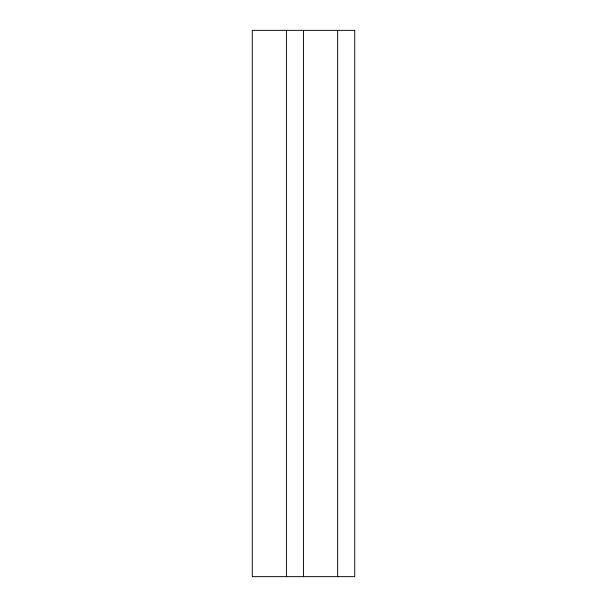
<?xml version="1.0" encoding="UTF-8"?>
<svg xmlns="http://www.w3.org/2000/svg" width="607" height="607" viewBox="0 0 607 607"><rect width="100%" height="100%" fill="white"/><g stroke="black" fill="none" stroke-linecap="round" stroke-linejoin="round"><path stroke-width="0.91" d="M337.644 30.35L337.644 576.65M303.5 30.35L303.5 576.65M286.428 30.35L286.428 576.65M354.716 30.35L252.284 30.35L252.284 576.65L354.716 576.65L354.716 30.35"/></g></svg>
